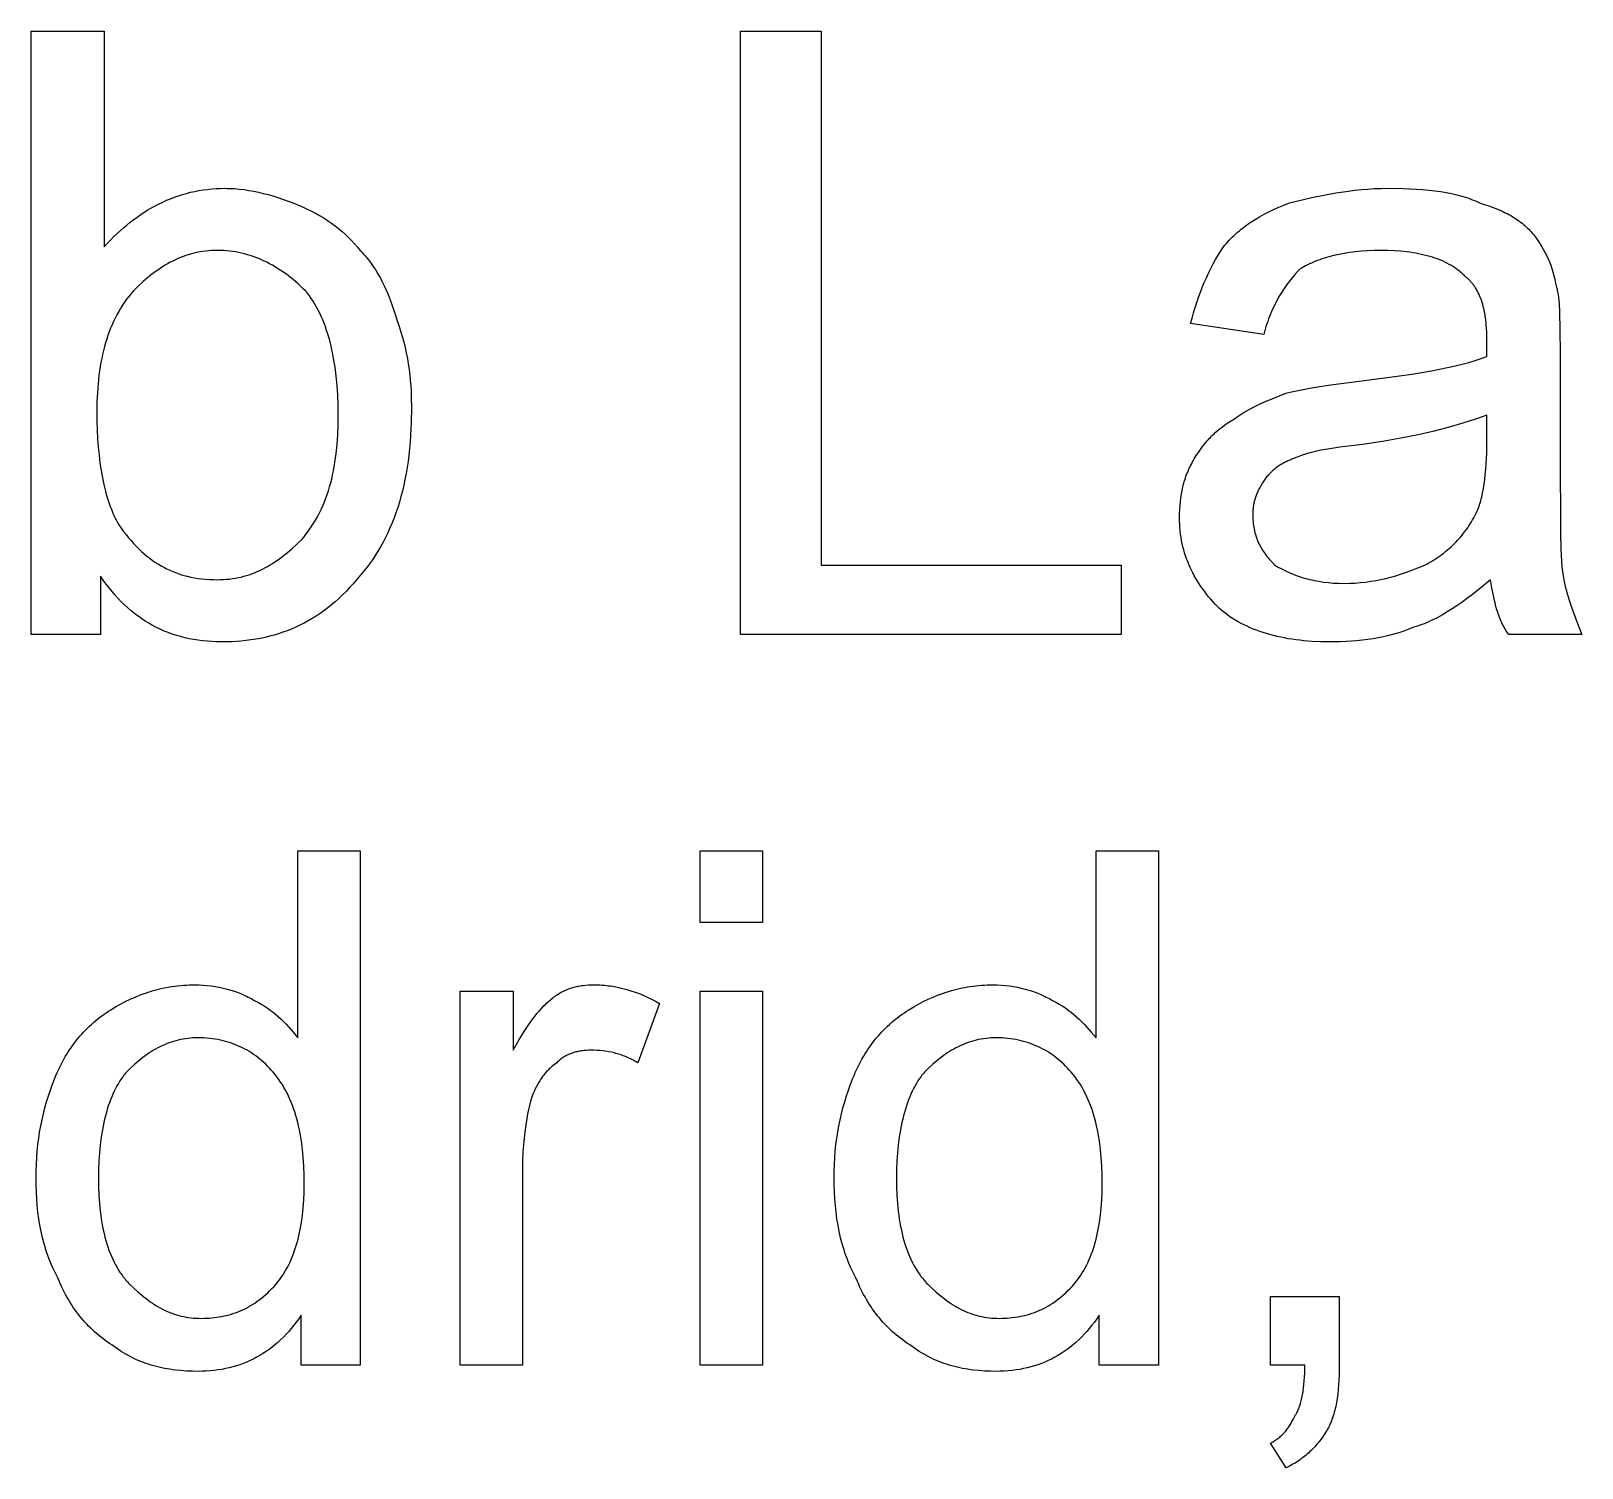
# Model space of a CAD drawing. Header units: millimetres. Extents: x -14161 to 2440, y -3446 to 2468.
# Drawn here: x 114.1 to 165.2, y 1398.5 to 1445.8 of the extents above; entities that cross this region are included whole.
import ezdxf

# ---------------------------------------------------------------- set-up
doc = ezdxf.new("R2010")
doc.units = ezdxf.units.MM
doc.header["$MEASUREMENT"] = 0
doc.layers.add('text', color=1, linetype='Continuous')

msp = doc.modelspace()

# ---------------------------------------------------------------- linework, layer by layer
at = {"layer": 'text'}
for points in [[(116.364, 1425.97), (114.075, 1425.97), (114.075, 1445.85), (116.485, 1445.85), (116.485, 1438.741), (116.587, 1438.853), (116.691, 1438.961), (116.796, 1439.067), (116.903, 1439.17), (117.011, 1439.27), (117.12, 1439.366), (117.231, 1439.46), (117.343, 1439.551), (117.457, 1439.638), (117.572, 1439.722), (117.689, 1439.803), (117.806, 1439.881), (117.926, 1439.955), (118.046, 1440.026), (118.169, 1440.093), (118.292, 1440.157), (118.417, 1440.217), (118.543, 1440.274), (118.671, 1440.327), (118.8, 1440.377), (118.931, 1440.422), (119.063, 1440.464), (119.196, 1440.503), (119.331, 1440.537), (119.468, 1440.568), (119.605, 1440.594), (119.744, 1440.617), (119.885, 1440.635), (120.027, 1440.65), (120.17, 1440.66), (120.315, 1440.667), (120.461, 1440.669), (120.54, 1440.668), (120.619, 1440.666), (120.777, 1440.658), (120.935, 1440.644), (121.093, 1440.626), (121.251, 1440.602), (121.41, 1440.574), (121.568, 1440.541), (121.726, 1440.503), (121.884, 1440.462), (122.042, 1440.416), (122.2, 1440.366), (122.358, 1440.313), (122.516, 1440.256), (122.675, 1440.196), (122.991, 1440.066), (123.146, 1439.997), (123.296, 1439.925), (123.441, 1439.85), (123.58, 1439.773), (123.715, 1439.692), (123.844, 1439.609), (123.97, 1439.523), (124.09, 1439.434), (124.207, 1439.342), (124.319, 1439.248), (124.428, 1439.15), (124.533, 1439.05), (124.634, 1438.947), (124.732, 1438.841), (124.827, 1438.732), (124.919, 1438.621), (124.974, 1438.564), (125.029, 1438.505), (125.082, 1438.445), (125.133, 1438.384), (125.184, 1438.322), (125.233, 1438.258), (125.281, 1438.193), (125.327, 1438.127), (125.372, 1438.061), (125.416, 1437.993), (125.459, 1437.924), (125.501, 1437.854), (125.581, 1437.712), (125.657, 1437.566), (125.728, 1437.418), (125.795, 1437.268), (125.859, 1437.115), (125.918, 1436.96), (125.974, 1436.804), (126.027, 1436.647), (126.077, 1436.49), (126.123, 1436.332), (126.188, 1436.151), (126.248, 1435.97), (126.302, 1435.789), (126.351, 1435.609), (126.395, 1435.428), (126.435, 1435.247), (126.47, 1435.066), (126.5, 1434.886), (126.526, 1434.705), (126.548, 1434.524), (126.566, 1434.344), (126.581, 1434.163), (126.592, 1433.982), (126.599, 1433.801), (126.605, 1433.44), (126.598, 1432.974), (126.577, 1432.525), (126.561, 1432.306), (126.542, 1432.091), (126.519, 1431.881), (126.492, 1431.674), (126.462, 1431.471), (126.429, 1431.272), (126.392, 1431.077), (126.351, 1430.886), (126.307, 1430.698), (126.259, 1430.514), (126.208, 1430.334), (126.154, 1430.157), (126.095, 1429.984), (126.034, 1429.814), (125.968, 1429.647), (125.899, 1429.484), (125.827, 1429.325), (125.751, 1429.168), (125.672, 1429.015), (125.589, 1428.865), (125.502, 1428.719), (125.412, 1428.575), (125.319, 1428.435), (125.222, 1428.297), (125.121, 1428.163), (125.017, 1428.032), (124.909, 1427.903), (124.798, 1427.777), (124.684, 1427.644), (124.569, 1427.516), (124.453, 1427.393), (124.335, 1427.274), (124.215, 1427.16), (124.094, 1427.051), (123.972, 1426.947), (123.847, 1426.847), (123.722, 1426.752), (123.594, 1426.662), (123.465, 1426.576), (123.335, 1426.494), (123.202, 1426.417), (123.068, 1426.344), (122.933, 1426.275), (122.795, 1426.211), (122.656, 1426.151), (122.515, 1426.095), (122.372, 1426.044), (122.227, 1425.996), (122.081, 1425.952), (121.932, 1425.913), (121.782, 1425.877), (121.63, 1425.846), (121.476, 1425.818), (121.32, 1425.794), (121.161, 1425.774), (121.001, 1425.758), (120.839, 1425.745), (120.675, 1425.736), (120.509, 1425.731), (120.34, 1425.729), (120.183, 1425.731), (120.028, 1425.738), (119.875, 1425.748), (119.725, 1425.763), (119.576, 1425.782), (119.43, 1425.805), (119.285, 1425.833), (119.143, 1425.865), (119.003, 1425.901), (118.865, 1425.941), (118.729, 1425.985), (118.595, 1426.034), (118.464, 1426.087), (118.334, 1426.144), (118.207, 1426.206), (118.081, 1426.271), (117.958, 1426.341), (117.837, 1426.415), (117.718, 1426.494), (117.601, 1426.576), (117.486, 1426.663), (117.374, 1426.754), (117.263, 1426.849), (117.155, 1426.949), (117.049, 1427.053), (116.945, 1427.161), (116.843, 1427.273), (116.743, 1427.39), (116.645, 1427.51), (116.549, 1427.635), (116.456, 1427.764), (116.364, 1427.898), (116.364, 1425.97)], [(137.449, 1425.97), (137.449, 1445.85), (140.099, 1445.85), (140.099, 1428.259), (149.979, 1428.259), (149.979, 1425.97), (137.449, 1425.97)], [(162.148, 1427.777), (161.831, 1427.512), (161.515, 1427.261), (161.357, 1427.142), (161.199, 1427.028), (161.041, 1426.918), (160.882, 1426.813), (160.724, 1426.715), (160.566, 1426.622), (160.408, 1426.535), (160.25, 1426.456), (160.171, 1426.419), (160.092, 1426.383), (160.013, 1426.35), (159.934, 1426.318), (159.855, 1426.288), (159.776, 1426.26), (159.696, 1426.235), (159.617, 1426.211), (159.538, 1426.178), (159.458, 1426.146), (159.296, 1426.087), (159.131, 1426.032), (158.964, 1425.983), (158.795, 1425.939), (158.624, 1425.9), (158.451, 1425.865), (158.277, 1425.835), (158.101, 1425.808), (157.924, 1425.786), (157.746, 1425.768), (157.567, 1425.754), (157.388, 1425.743), (157.208, 1425.735), (156.846, 1425.729), (156.557, 1425.733), (156.276, 1425.746), (156.003, 1425.767), (155.87, 1425.781), (155.739, 1425.797), (155.611, 1425.815), (155.484, 1425.835), (155.359, 1425.857), (155.237, 1425.882), (155.116, 1425.908), (154.998, 1425.937), (154.882, 1425.967), (154.768, 1426), (154.656, 1426.035), (154.546, 1426.072), (154.439, 1426.111), (154.333, 1426.153), (154.23, 1426.196), (154.128, 1426.242), (154.029, 1426.289), (153.932, 1426.339), (153.837, 1426.391), (153.744, 1426.445), (153.654, 1426.501), (153.565, 1426.559), (153.479, 1426.62), (153.394, 1426.682), (153.312, 1426.747), (153.232, 1426.813), (153.154, 1426.893), (153.078, 1426.973), (153.004, 1427.054), (152.933, 1427.136), (152.863, 1427.218), (152.796, 1427.301), (152.732, 1427.385), (152.669, 1427.47), (152.609, 1427.556), (152.551, 1427.643), (152.495, 1427.731), (152.442, 1427.819), (152.391, 1427.909), (152.343, 1428), (152.297, 1428.091), (152.253, 1428.184), (152.212, 1428.278), (152.173, 1428.372), (152.137, 1428.468), (152.104, 1428.565), (152.073, 1428.664), (152.044, 1428.763), (152.018, 1428.863), (151.995, 1428.965), (151.974, 1429.068), (151.957, 1429.172), (151.941, 1429.278), (151.929, 1429.385), (151.919, 1429.493), (151.912, 1429.602), (151.908, 1429.713), (151.907, 1429.826), (151.908, 1429.96), (151.912, 1430.091), (151.92, 1430.22), (151.931, 1430.347), (151.946, 1430.472), (151.964, 1430.594), (151.986, 1430.715), (151.998, 1430.775), (152.012, 1430.835), (152.027, 1430.894), (152.042, 1430.952), (152.059, 1431.011), (152.077, 1431.069), (152.096, 1431.127), (152.117, 1431.185), (152.138, 1431.242), (152.161, 1431.3), (152.185, 1431.357), (152.21, 1431.414), (152.236, 1431.47), (152.264, 1431.527), (152.293, 1431.584), (152.324, 1431.64), (152.355, 1431.697), (152.388, 1431.753), (152.456, 1431.863), (152.524, 1431.968), (152.593, 1432.068), (152.663, 1432.164), (152.735, 1432.255), (152.808, 1432.342), (152.845, 1432.384), (152.883, 1432.426), (152.922, 1432.466), (152.961, 1432.506), (153.001, 1432.545), (153.041, 1432.584), (153.083, 1432.622), (153.125, 1432.659), (153.212, 1432.732), (153.303, 1432.804), (153.399, 1432.874), (153.499, 1432.943), (153.604, 1433.011), (153.714, 1433.079), (153.806, 1433.145), (153.9, 1433.209), (153.997, 1433.27), (154.096, 1433.329), (154.197, 1433.386), (154.3, 1433.441), (154.405, 1433.494), (154.512, 1433.545), (154.729, 1433.644), (154.951, 1433.739), (155.401, 1433.922), (155.593, 1433.967), (155.807, 1434.012), (156.304, 1434.103), (156.891, 1434.193), (157.569, 1434.283), (158.994, 1434.466), (159.626, 1434.561), (160.205, 1434.66), (160.733, 1434.765), (160.979, 1434.819), (161.212, 1434.876), (161.433, 1434.935), (161.643, 1434.997), (161.841, 1435.06), (162.027, 1435.127), (162.027, 1435.729), (162.024, 1435.907), (162.016, 1436.079), (162.009, 1436.163), (162.002, 1436.245), (161.992, 1436.326), (161.982, 1436.405), (161.97, 1436.483), (161.956, 1436.558), (161.942, 1436.633), (161.925, 1436.705), (161.908, 1436.776), (161.889, 1436.846), (161.868, 1436.913), (161.846, 1436.979), (161.823, 1437.043), (161.798, 1437.105), (161.772, 1437.166), (161.745, 1437.225), (161.716, 1437.281), (161.685, 1437.336), (161.67, 1437.363), (161.654, 1437.389), (161.637, 1437.415), (161.62, 1437.44), (161.603, 1437.465), (161.586, 1437.489), (161.568, 1437.513), (161.55, 1437.537), (161.531, 1437.56), (161.512, 1437.582), (161.493, 1437.604), (161.474, 1437.625), (161.454, 1437.646), (161.433, 1437.666), (161.413, 1437.686), (161.392, 1437.705), (161.37, 1437.724), (161.349, 1437.742), (161.327, 1437.76), (161.304, 1437.777), (161.276, 1437.805), (161.247, 1437.833), (161.217, 1437.86), (161.187, 1437.886), (161.156, 1437.912), (161.125, 1437.937), (161.094, 1437.962), (161.062, 1437.987), (160.996, 1438.034), (160.928, 1438.079), (160.858, 1438.122), (160.786, 1438.163), (160.713, 1438.203), (160.637, 1438.24), (160.56, 1438.275), (160.48, 1438.309), (160.399, 1438.341), (160.316, 1438.371), (160.231, 1438.399), (160.145, 1438.425), (160.056, 1438.449), (159.966, 1438.472), (159.874, 1438.493), (159.78, 1438.513), (159.685, 1438.53), (159.588, 1438.546), (159.49, 1438.561), (159.39, 1438.574), (159.185, 1438.594), (158.973, 1438.609), (158.756, 1438.618), (158.533, 1438.621), (158.311, 1438.618), (158.098, 1438.61), (157.893, 1438.596), (157.695, 1438.577), (157.506, 1438.554), (157.324, 1438.525), (157.149, 1438.492), (156.982, 1438.455), (156.822, 1438.413), (156.744, 1438.391), (156.668, 1438.368), (156.594, 1438.343), (156.521, 1438.318), (156.451, 1438.292), (156.381, 1438.265), (156.314, 1438.237), (156.248, 1438.208), (156.183, 1438.178), (156.12, 1438.148), (156.058, 1438.117), (155.998, 1438.085), (155.94, 1438.052), (155.882, 1438.018), (155.792, 1437.925), (155.702, 1437.826), (155.613, 1437.722), (155.525, 1437.612), (155.438, 1437.496), (155.353, 1437.374), (155.27, 1437.247), (155.19, 1437.115), (155.112, 1436.976), (155.038, 1436.832), (154.967, 1436.683), (154.933, 1436.606), (154.9, 1436.527), (154.868, 1436.448), (154.837, 1436.366), (154.807, 1436.284), (154.779, 1436.2), (154.752, 1436.114), (154.726, 1436.027), (154.701, 1435.939), (154.678, 1435.85), (152.268, 1436.211), (152.315, 1436.39), (152.364, 1436.567), (152.416, 1436.741), (152.471, 1436.911), (152.529, 1437.079), (152.59, 1437.245), (152.653, 1437.407), (152.72, 1437.566), (152.789, 1437.723), (152.861, 1437.877), (152.936, 1438.028), (153.013, 1438.176), (153.094, 1438.322), (153.177, 1438.464), (153.263, 1438.604), (153.352, 1438.741), (153.398, 1438.797), (153.446, 1438.853), (153.494, 1438.907), (153.544, 1438.961), (153.596, 1439.015), (153.649, 1439.067), (153.703, 1439.119), (153.759, 1439.17), (153.816, 1439.221), (153.875, 1439.271), (153.935, 1439.32), (153.996, 1439.368), (154.059, 1439.416), (154.123, 1439.463), (154.256, 1439.554), (154.394, 1439.643), (154.538, 1439.729), (154.688, 1439.813), (154.843, 1439.893), (155.004, 1439.971), (155.171, 1440.046), (155.343, 1440.118), (155.521, 1440.187), (156.266, 1440.364), (156.656, 1440.445), (157.057, 1440.518), (157.469, 1440.58), (157.68, 1440.606), (157.893, 1440.627), (158.109, 1440.645), (158.328, 1440.658), (158.55, 1440.666), (158.774, 1440.669), (159.254, 1440.663), (159.702, 1440.644), (159.914, 1440.63), (160.119, 1440.612), (160.316, 1440.59), (160.506, 1440.563), (160.689, 1440.533), (160.865, 1440.498), (161.034, 1440.459), (161.116, 1440.437), (161.197, 1440.415), (161.276, 1440.391), (161.353, 1440.366), (161.429, 1440.339), (161.503, 1440.311), (161.576, 1440.282), (161.648, 1440.252), (161.718, 1440.22), (161.786, 1440.187), (161.941, 1440.14), (162.091, 1440.091), (162.235, 1440.039), (162.373, 1439.984), (162.506, 1439.926), (162.57, 1439.896), (162.633, 1439.865), (162.695, 1439.834), (162.755, 1439.802), (162.813, 1439.769), (162.87, 1439.735), (162.926, 1439.701), (162.981, 1439.666), (163.033, 1439.63), (163.085, 1439.594), (163.135, 1439.557), (163.184, 1439.519), (163.231, 1439.481), (163.277, 1439.441), (163.322, 1439.402), (163.365, 1439.361), (163.406, 1439.32), (163.446, 1439.278), (163.485, 1439.235), (163.523, 1439.192), (163.559, 1439.147), (163.593, 1439.103), (163.66, 1439.012), (163.723, 1438.921), (163.784, 1438.83), (163.842, 1438.737), (163.897, 1438.643), (163.949, 1438.548), (163.999, 1438.45), (164.045, 1438.35), (164.089, 1438.246), (164.13, 1438.14), (164.168, 1438.03), (164.203, 1437.917), (164.236, 1437.799), (164.265, 1437.676), (164.292, 1437.549), (164.316, 1437.416), (164.322, 1437.399), (164.327, 1437.381), (164.337, 1437.344), (164.347, 1437.305), (164.356, 1437.263), (164.364, 1437.22), (164.372, 1437.174), (164.386, 1437.077), (164.398, 1436.971), (164.407, 1436.857), (164.422, 1436.603), (164.435, 1435.993), (164.437, 1435.247), (164.437, 1431.994), (164.452, 1429.298), (164.466, 1428.804), (164.488, 1428.385), (164.501, 1428.204), (164.517, 1428.043), (164.526, 1427.969), (164.536, 1427.9), (164.546, 1427.836), (164.557, 1427.777), (164.581, 1427.664), (164.608, 1427.551), (164.637, 1427.438), (164.668, 1427.326), (164.737, 1427.1), (164.813, 1426.874), (164.981, 1426.422), (165.16, 1425.97), (162.75, 1425.97), (162.717, 1426.016), (162.685, 1426.062), (162.654, 1426.109), (162.625, 1426.156), (162.597, 1426.205), (162.57, 1426.254), (162.545, 1426.304), (162.52, 1426.354), (162.497, 1426.405), (162.474, 1426.457), (162.453, 1426.51), (162.432, 1426.563), (162.413, 1426.617), (162.394, 1426.672), (162.358, 1426.783), (162.326, 1426.898), (162.296, 1427.015), (162.268, 1427.135), (162.242, 1427.258), (162.193, 1427.512), (162.148, 1427.777)], [(116.244, 1433.319), (116.247, 1433.009), (116.255, 1432.709), (116.269, 1432.421), (116.289, 1432.143), (116.315, 1431.876), (116.346, 1431.619), (116.382, 1431.372), (116.425, 1431.136), (116.473, 1430.909), (116.526, 1430.692), (116.555, 1430.587), (116.586, 1430.485), (116.617, 1430.385), (116.651, 1430.287), (116.685, 1430.191), (116.721, 1430.098), (116.759, 1430.007), (116.797, 1429.918), (116.838, 1429.831), (116.879, 1429.747), (116.922, 1429.665), (116.967, 1429.585), (117.046, 1429.473), (117.126, 1429.366), (117.207, 1429.262), (117.289, 1429.161), (117.372, 1429.064), (117.456, 1428.97), (117.541, 1428.88), (117.628, 1428.794), (117.715, 1428.711), (117.804, 1428.632), (117.894, 1428.556), (117.985, 1428.483), (118.079, 1428.414), (118.173, 1428.349), (118.269, 1428.287), (118.367, 1428.229), (118.467, 1428.174), (118.518, 1428.148), (118.569, 1428.123), (118.62, 1428.099), (118.672, 1428.076), (118.725, 1428.053), (118.778, 1428.031), (118.831, 1428.011), (118.885, 1427.991), (118.995, 1427.954), (119.106, 1427.92), (119.22, 1427.89), (119.336, 1427.864), (119.455, 1427.841), (119.576, 1427.821), (119.7, 1427.806), (119.826, 1427.793), (119.954, 1427.784), (120.086, 1427.779), (120.22, 1427.777), (120.321, 1427.779), (120.42, 1427.783), (120.519, 1427.79), (120.616, 1427.8), (120.711, 1427.812), (120.806, 1427.827), (120.899, 1427.845), (120.992, 1427.866), (121.083, 1427.889), (121.173, 1427.915), (121.262, 1427.943), (121.351, 1427.974), (121.438, 1428.008), (121.525, 1428.044), (121.611, 1428.083), (121.696, 1428.124), (121.78, 1428.167), (121.864, 1428.213), (121.947, 1428.262), (122.029, 1428.313), (122.111, 1428.366), (122.193, 1428.422), (122.274, 1428.479), (122.355, 1428.54), (122.435, 1428.602), (122.515, 1428.667), (122.595, 1428.734), (122.674, 1428.804), (122.833, 1428.949), (122.991, 1429.103), (123.069, 1429.194), (123.143, 1429.288), (123.215, 1429.383), (123.285, 1429.481), (123.351, 1429.581), (123.415, 1429.684), (123.476, 1429.788), (123.535, 1429.895), (123.591, 1430.004), (123.644, 1430.116), (123.695, 1430.23), (123.743, 1430.346), (123.788, 1430.464), (123.831, 1430.585), (123.872, 1430.709), (123.91, 1430.835), (123.945, 1430.963), (123.978, 1431.094), (124.009, 1431.227), (124.037, 1431.363), (124.063, 1431.501), (124.086, 1431.642), (124.107, 1431.786), (124.126, 1431.932), (124.157, 1432.232), (124.179, 1432.544), (124.191, 1432.866), (124.196, 1433.199), (124.191, 1433.534), (124.179, 1433.859), (124.158, 1434.176), (124.128, 1434.483), (124.09, 1434.78), (124.043, 1435.067), (124.017, 1435.206), (123.988, 1435.343), (123.957, 1435.477), (123.925, 1435.609), (123.89, 1435.737), (123.853, 1435.863), (123.813, 1435.985), (123.772, 1436.105), (123.729, 1436.222), (123.683, 1436.336), (123.636, 1436.446), (123.586, 1436.554), (123.534, 1436.658), (123.48, 1436.759), (123.424, 1436.857), (123.366, 1436.951), (123.305, 1437.042), (123.243, 1437.13), (123.211, 1437.173), (123.178, 1437.215), (123.145, 1437.255), (123.111, 1437.295), (123.032, 1437.373), (122.952, 1437.449), (122.871, 1437.523), (122.789, 1437.594), (122.707, 1437.664), (122.624, 1437.731), (122.541, 1437.796), (122.456, 1437.858), (122.371, 1437.919), (122.285, 1437.976), (122.199, 1438.032), (122.112, 1438.085), (122.024, 1438.136), (121.935, 1438.185), (121.846, 1438.231), (121.756, 1438.274), (121.665, 1438.315), (121.574, 1438.354), (121.482, 1438.39), (121.389, 1438.424), (121.295, 1438.455), (121.201, 1438.483), (121.106, 1438.509), (121.01, 1438.532), (120.914, 1438.553), (120.817, 1438.571), (120.719, 1438.586), (120.621, 1438.598), (120.522, 1438.608), (120.422, 1438.615), (120.321, 1438.619), (120.22, 1438.621), (120.119, 1438.619), (120.019, 1438.615), (119.921, 1438.608), (119.824, 1438.598), (119.728, 1438.586), (119.634, 1438.571), (119.54, 1438.553), (119.448, 1438.532), (119.357, 1438.509), (119.266, 1438.483), (119.177, 1438.455), (119.089, 1438.424), (119.001, 1438.39), (118.915, 1438.354), (118.829, 1438.315), (118.744, 1438.274), (118.66, 1438.231), (118.576, 1438.185), (118.493, 1438.136), (118.41, 1438.085), (118.328, 1438.032), (118.247, 1437.976), (118.166, 1437.919), (118.085, 1437.858), (118.005, 1437.796), (117.925, 1437.731), (117.845, 1437.664), (117.765, 1437.594), (117.607, 1437.449), (117.449, 1437.295), (117.371, 1437.204), (117.296, 1437.11), (117.224, 1437.015), (117.155, 1436.917), (117.088, 1436.817), (117.024, 1436.715), (116.963, 1436.611), (116.905, 1436.505), (116.849, 1436.396), (116.796, 1436.286), (116.745, 1436.173), (116.697, 1436.059), (116.651, 1435.942), (116.608, 1435.823), (116.568, 1435.702), (116.53, 1435.579), (116.495, 1435.453), (116.462, 1435.326), (116.431, 1435.196), (116.403, 1435.065), (116.377, 1434.931), (116.353, 1434.795), (116.332, 1434.657), (116.314, 1434.517), (116.283, 1434.23), (116.261, 1433.935), (116.248, 1433.632), (116.244, 1433.319)], [(162.027, 1433.199), (161.648, 1433.064), (161.234, 1432.93), (160.784, 1432.799), (160.295, 1432.672), (159.767, 1432.551), (159.198, 1432.437), (158.586, 1432.331), (157.931, 1432.235), (157.183, 1432.143), (156.857, 1432.093), (156.56, 1432.039), (156.422, 1432.01), (156.292, 1431.98), (156.168, 1431.947), (156.05, 1431.913), (155.939, 1431.877), (155.886, 1431.858), (155.834, 1431.838), (155.783, 1431.818), (155.735, 1431.797), (155.687, 1431.775), (155.641, 1431.753), (155.608, 1431.742), (155.574, 1431.729), (155.54, 1431.716), (155.506, 1431.702), (155.473, 1431.688), (155.439, 1431.673), (155.406, 1431.657), (155.372, 1431.64), (155.339, 1431.623), (155.306, 1431.605), (155.274, 1431.586), (155.241, 1431.567), (155.209, 1431.547), (155.177, 1431.526), (155.146, 1431.504), (155.114, 1431.482), (155.084, 1431.459), (155.053, 1431.436), (155.023, 1431.411), (154.993, 1431.386), (154.964, 1431.36), (154.935, 1431.334), (154.907, 1431.307), (154.879, 1431.279), (154.852, 1431.25), (154.825, 1431.221), (154.799, 1431.191), (154.773, 1431.16), (154.748, 1431.129), (154.724, 1431.097), (154.701, 1431.064), (154.678, 1431.03), (154.634, 1430.963), (154.593, 1430.895), (154.555, 1430.827), (154.52, 1430.759), (154.487, 1430.691), (154.472, 1430.658), (154.457, 1430.624), (154.444, 1430.59), (154.431, 1430.556), (154.418, 1430.522), (154.407, 1430.488), (154.396, 1430.454), (154.385, 1430.42), (154.376, 1430.386), (154.367, 1430.353), (154.359, 1430.319), (154.351, 1430.285), (154.345, 1430.251), (154.339, 1430.217), (154.333, 1430.183), (154.329, 1430.149), (154.325, 1430.115), (154.322, 1430.082), (154.319, 1430.048), (154.318, 1430.014), (154.317, 1429.98), (154.316, 1429.946), (154.317, 1429.879), (154.319, 1429.813), (154.323, 1429.749), (154.327, 1429.686), (154.334, 1429.624), (154.342, 1429.563), (154.351, 1429.504), (154.361, 1429.445), (154.373, 1429.388), (154.387, 1429.332), (154.402, 1429.276), (154.418, 1429.222), (154.436, 1429.168), (154.455, 1429.115), (154.475, 1429.063), (154.497, 1429.012), (154.52, 1428.962), (154.545, 1428.912), (154.571, 1428.863), (154.599, 1428.814), (154.628, 1428.766), (154.658, 1428.718), (154.69, 1428.671), (154.723, 1428.624), (154.757, 1428.578), (154.793, 1428.532), (154.831, 1428.486), (154.87, 1428.44), (154.91, 1428.395), (154.952, 1428.35), (155.039, 1428.259), (155.153, 1428.193), (155.271, 1428.13), (155.391, 1428.069), (155.515, 1428.013), (155.643, 1427.959), (155.774, 1427.91), (155.841, 1427.886), (155.909, 1427.864), (155.978, 1427.843), (156.048, 1427.822), (156.119, 1427.803), (156.191, 1427.785), (156.265, 1427.768), (156.339, 1427.752), (156.415, 1427.737), (156.492, 1427.724), (156.649, 1427.7), (156.811, 1427.681), (156.978, 1427.668), (157.15, 1427.66), (157.328, 1427.657), (157.508, 1427.66), (157.684, 1427.668), (157.858, 1427.681), (158.03, 1427.7), (158.2, 1427.724), (158.368, 1427.752), (158.534, 1427.785), (158.699, 1427.822), (158.862, 1427.864), (159.024, 1427.91), (159.185, 1427.959), (159.344, 1428.013), (159.504, 1428.069), (159.662, 1428.13), (159.979, 1428.259), (160.046, 1428.294), (160.113, 1428.33), (160.179, 1428.367), (160.244, 1428.406), (160.308, 1428.446), (160.372, 1428.487), (160.435, 1428.53), (160.497, 1428.574), (160.558, 1428.619), (160.618, 1428.665), (160.677, 1428.713), (160.735, 1428.761), (160.792, 1428.811), (160.848, 1428.862), (160.904, 1428.914), (160.958, 1428.967), (161.011, 1429.021), (161.063, 1429.076), (161.114, 1429.133), (161.164, 1429.19), (161.212, 1429.248), (161.26, 1429.307), (161.306, 1429.367), (161.351, 1429.428), (161.395, 1429.49), (161.438, 1429.553), (161.479, 1429.616), (161.519, 1429.681), (161.558, 1429.746), (161.595, 1429.812), (161.631, 1429.879), (161.666, 1429.946), (161.688, 1429.992), (161.709, 1430.041), (161.73, 1430.091), (161.75, 1430.143), (161.77, 1430.198), (161.788, 1430.254), (161.806, 1430.313), (161.824, 1430.373), (161.84, 1430.436), (161.856, 1430.5), (161.886, 1430.634), (161.913, 1430.776), (161.937, 1430.925), (161.958, 1431.081), (161.976, 1431.244), (161.992, 1431.413), (162.004, 1431.589), (162.021, 1431.961), (162.027, 1432.356), (162.027, 1433.199)], [(122.97, 1401.908), (122.97, 1403.551), (122.892, 1403.437), (122.812, 1403.327), (122.731, 1403.22), (122.647, 1403.117), (122.562, 1403.018), (122.475, 1402.922), (122.386, 1402.83), (122.296, 1402.742), (122.203, 1402.657), (122.109, 1402.576), (122.013, 1402.498), (121.916, 1402.424), (121.816, 1402.354), (121.715, 1402.287), (121.611, 1402.224), (121.506, 1402.164), (121.4, 1402.108), (121.291, 1402.056), (121.181, 1402.007), (121.068, 1401.962), (120.954, 1401.921), (120.839, 1401.883), (120.721, 1401.849), (120.602, 1401.818), (120.48, 1401.791), (120.357, 1401.767), (120.233, 1401.747), (120.106, 1401.731), (119.977, 1401.719), (119.847, 1401.71), (119.715, 1401.704), (119.581, 1401.702), (119.39, 1401.705), (119.201, 1401.712), (119.014, 1401.725), (118.83, 1401.744), (118.739, 1401.756), (118.649, 1401.769), (118.559, 1401.783), (118.469, 1401.8), (118.381, 1401.818), (118.293, 1401.837), (118.205, 1401.859), (118.118, 1401.882), (118.032, 1401.907), (117.946, 1401.934), (117.861, 1401.963), (117.776, 1401.993), (117.692, 1402.026), (117.609, 1402.06), (117.526, 1402.097), (117.444, 1402.136), (117.363, 1402.176), (117.282, 1402.219), (117.201, 1402.264), (117.122, 1402.312), (117.043, 1402.361), (116.964, 1402.413), (116.886, 1402.467), (116.809, 1402.524), (116.732, 1402.573), (116.657, 1402.622), (116.583, 1402.674), (116.51, 1402.726), (116.439, 1402.78), (116.368, 1402.835), (116.299, 1402.891), (116.231, 1402.949), (116.164, 1403.008), (116.099, 1403.068), (116.035, 1403.13), (115.971, 1403.193), (115.909, 1403.258), (115.849, 1403.324), (115.789, 1403.392), (115.731, 1403.461), (115.674, 1403.531), (115.618, 1403.603), (115.563, 1403.677), (115.509, 1403.752), (115.457, 1403.829), (115.406, 1403.907), (115.356, 1403.987), (115.307, 1404.069), (115.26, 1404.152), (115.213, 1404.237), (115.168, 1404.324), (115.124, 1404.412), (115.082, 1404.502), (115.04, 1404.594), (115, 1404.687), (114.961, 1404.783), (114.913, 1404.87), (114.868, 1404.958), (114.824, 1405.048), (114.782, 1405.139), (114.742, 1405.231), (114.704, 1405.324), (114.667, 1405.418), (114.632, 1405.513), (114.598, 1405.609), (114.566, 1405.706), (114.536, 1405.804), (114.508, 1405.904), (114.455, 1406.105), (114.409, 1406.31), (114.368, 1406.519), (114.334, 1406.731), (114.305, 1406.947), (114.282, 1407.165), (114.264, 1407.387), (114.252, 1407.611), (114.244, 1407.839), (114.242, 1408.069), (114.244, 1408.297), (114.251, 1408.521), (114.263, 1408.741), (114.28, 1408.957), (114.302, 1409.17), (114.328, 1409.379), (114.36, 1409.585), (114.396, 1409.788), (114.437, 1409.989), (114.482, 1410.188), (114.533, 1410.385), (114.588, 1410.581), (114.649, 1410.775), (114.714, 1410.969), (114.783, 1411.162), (114.858, 1411.354), (114.897, 1411.45), (114.937, 1411.543), (114.979, 1411.635), (115.022, 1411.725), (115.065, 1411.813), (115.111, 1411.9), (115.157, 1411.985), (115.204, 1412.068), (115.253, 1412.15), (115.303, 1412.23), (115.354, 1412.308), (115.407, 1412.385), (115.46, 1412.46), (115.515, 1412.534), (115.571, 1412.606), (115.628, 1412.676), (115.686, 1412.745), (115.746, 1412.813), (115.807, 1412.879), (115.869, 1412.944), (115.932, 1413.007), (115.996, 1413.069), (116.062, 1413.129), (116.129, 1413.188), (116.197, 1413.246), (116.266, 1413.302), (116.336, 1413.357), (116.408, 1413.411), (116.481, 1413.463), (116.555, 1413.515), (116.63, 1413.565), (116.706, 1413.613), (116.861, 1413.707), (117.019, 1413.796), (117.179, 1413.88), (117.342, 1413.958), (117.506, 1414.031), (117.674, 1414.099), (117.843, 1414.161), (117.929, 1414.189), (118.015, 1414.217), (118.102, 1414.242), (118.19, 1414.266), (118.278, 1414.289), (118.367, 1414.31), (118.456, 1414.33), (118.546, 1414.348), (118.637, 1414.364), (118.728, 1414.379), (118.819, 1414.392), (118.912, 1414.403), (119.005, 1414.413), (119.098, 1414.421), (119.192, 1414.427), (119.287, 1414.431), (119.383, 1414.434), (119.479, 1414.435), (119.546, 1414.434), (119.613, 1414.432), (119.748, 1414.425), (119.882, 1414.414), (120.014, 1414.398), (120.146, 1414.378), (120.276, 1414.354), (120.405, 1414.325), (120.531, 1414.294), (120.655, 1414.258), (120.776, 1414.219), (120.894, 1414.177), (121.009, 1414.132), (121.12, 1414.083), (121.175, 1414.058), (121.228, 1414.032), (121.28, 1414.005), (121.331, 1413.978), (121.381, 1413.95), (121.429, 1413.921), (121.543, 1413.862), (121.651, 1413.801), (121.756, 1413.737), (121.856, 1413.671), (121.953, 1413.602), (122.047, 1413.531), (122.137, 1413.458), (122.225, 1413.382), (122.311, 1413.304), (122.394, 1413.223), (122.476, 1413.14), (122.556, 1413.055), (122.635, 1412.967), (122.713, 1412.877), (122.867, 1412.689), (122.867, 1418.85), (124.921, 1418.85), (124.921, 1401.908), (122.97, 1401.908)], [(136.113, 1416.488), (136.113, 1418.85), (138.166, 1418.85), (138.166, 1416.488), (136.113, 1416.488)], [(149.256, 1401.908), (149.256, 1403.551), (149.178, 1403.437), (149.098, 1403.327), (149.017, 1403.22), (148.933, 1403.117), (148.848, 1403.018), (148.761, 1402.922), (148.673, 1402.83), (148.582, 1402.742), (148.49, 1402.657), (148.396, 1402.576), (148.3, 1402.498), (148.202, 1402.424), (148.102, 1402.354), (148.001, 1402.287), (147.898, 1402.224), (147.793, 1402.164), (147.686, 1402.108), (147.577, 1402.056), (147.467, 1402.007), (147.355, 1401.962), (147.241, 1401.921), (147.125, 1401.883), (147.007, 1401.849), (146.888, 1401.818), (146.767, 1401.791), (146.644, 1401.767), (146.519, 1401.747), (146.392, 1401.731), (146.264, 1401.719), (146.133, 1401.71), (146.001, 1401.704), (145.867, 1401.702), (145.676, 1401.705), (145.487, 1401.712), (145.301, 1401.725), (145.117, 1401.744), (145.025, 1401.756), (144.935, 1401.769), (144.845, 1401.783), (144.756, 1401.8), (144.667, 1401.818), (144.579, 1401.837), (144.491, 1401.859), (144.404, 1401.882), (144.318, 1401.907), (144.232, 1401.934), (144.147, 1401.963), (144.063, 1401.993), (143.979, 1402.026), (143.895, 1402.06), (143.813, 1402.097), (143.73, 1402.136), (143.649, 1402.176), (143.568, 1402.219), (143.488, 1402.264), (143.408, 1402.312), (143.329, 1402.361), (143.25, 1402.413), (143.172, 1402.467), (143.095, 1402.524), (143.019, 1402.573), (142.944, 1402.622), (142.869, 1402.674), (142.797, 1402.726), (142.725, 1402.78), (142.655, 1402.835), (142.586, 1402.891), (142.518, 1402.949), (142.451, 1403.008), (142.385, 1403.068), (142.321, 1403.13), (142.258, 1403.193), (142.196, 1403.258), (142.135, 1403.324), (142.075, 1403.392), (142.017, 1403.461), (141.96, 1403.531), (141.904, 1403.603), (141.849, 1403.677), (141.796, 1403.752), (141.743, 1403.829), (141.692, 1403.907), (141.642, 1403.987), (141.593, 1404.069), (141.546, 1404.152), (141.5, 1404.237), (141.454, 1404.324), (141.411, 1404.412), (141.368, 1404.502), (141.326, 1404.594), (141.286, 1404.687), (141.247, 1404.783), (141.2, 1404.87), (141.154, 1404.958), (141.111, 1405.048), (141.069, 1405.139), (141.028, 1405.231), (140.99, 1405.324), (140.953, 1405.418), (140.918, 1405.513), (140.884, 1405.609), (140.853, 1405.706), (140.822, 1405.804), (140.794, 1405.904), (140.741, 1406.105), (140.695, 1406.31), (140.655, 1406.519), (140.62, 1406.731), (140.591, 1406.947), (140.568, 1407.165), (140.55, 1407.387), (140.538, 1407.611), (140.531, 1407.839), (140.528, 1408.069), (140.531, 1408.297), (140.538, 1408.521), (140.55, 1408.741), (140.567, 1408.957), (140.588, 1409.17), (140.615, 1409.379), (140.646, 1409.585), (140.682, 1409.788), (140.723, 1409.989), (140.769, 1410.188), (140.819, 1410.385), (140.875, 1410.581), (140.935, 1410.775), (141, 1410.969), (141.07, 1411.162), (141.144, 1411.354), (141.183, 1411.45), (141.224, 1411.543), (141.265, 1411.635), (141.308, 1411.725), (141.352, 1411.813), (141.397, 1411.9), (141.443, 1411.985), (141.491, 1412.068), (141.539, 1412.15), (141.589, 1412.23), (141.641, 1412.308), (141.693, 1412.385), (141.746, 1412.46), (141.801, 1412.534), (141.857, 1412.606), (141.914, 1412.676), (141.973, 1412.745), (142.032, 1412.813), (142.093, 1412.879), (142.155, 1412.944), (142.218, 1413.007), (142.282, 1413.069), (142.348, 1413.129), (142.415, 1413.188), (142.483, 1413.246), (142.552, 1413.302), (142.622, 1413.357), (142.694, 1413.411), (142.767, 1413.463), (142.841, 1413.515), (142.916, 1413.565), (142.992, 1413.613), (143.148, 1413.707), (143.305, 1413.796), (143.465, 1413.88), (143.628, 1413.958), (143.793, 1414.031), (143.96, 1414.099), (144.13, 1414.161), (144.215, 1414.189), (144.302, 1414.217), (144.389, 1414.242), (144.476, 1414.266), (144.564, 1414.289), (144.653, 1414.31), (144.742, 1414.33), (144.832, 1414.348), (144.923, 1414.364), (145.014, 1414.379), (145.106, 1414.392), (145.198, 1414.403), (145.291, 1414.413), (145.385, 1414.421), (145.479, 1414.427), (145.573, 1414.431), (145.669, 1414.434), (145.765, 1414.435), (145.832, 1414.434), (145.9, 1414.432), (146.034, 1414.425), (146.168, 1414.414), (146.301, 1414.398), (146.432, 1414.378), (146.563, 1414.354), (146.691, 1414.325), (146.817, 1414.294), (146.941, 1414.258), (147.062, 1414.219), (147.181, 1414.177), (147.295, 1414.132), (147.407, 1414.083), (147.461, 1414.058), (147.514, 1414.032), (147.566, 1414.005), (147.617, 1413.978), (147.667, 1413.95), (147.716, 1413.921), (147.829, 1413.862), (147.938, 1413.801), (148.042, 1413.737), (148.143, 1413.671), (148.239, 1413.602), (148.333, 1413.531), (148.424, 1413.458), (148.512, 1413.382), (148.597, 1413.304), (148.68, 1413.223), (148.762, 1413.14), (148.842, 1413.055), (148.921, 1412.967), (148.999, 1412.877), (149.153, 1412.689), (149.153, 1418.85), (151.207, 1418.85), (151.207, 1401.908), (149.256, 1401.908)], [(128.206, 1401.908), (128.206, 1414.229), (129.952, 1414.229), (129.952, 1412.278), (130.14, 1412.606), (130.319, 1412.898), (130.406, 1413.031), (130.492, 1413.156), (130.575, 1413.273), (130.658, 1413.382), (130.739, 1413.485), (130.819, 1413.58), (130.899, 1413.669), (130.977, 1413.751), (131.016, 1413.79), (131.055, 1413.828), (131.094, 1413.864), (131.133, 1413.898), (131.171, 1413.932), (131.21, 1413.964), (131.248, 1413.995), (131.287, 1414.024), (131.325, 1414.052), (131.364, 1414.079), (131.402, 1414.105), (131.441, 1414.13), (131.48, 1414.154), (131.519, 1414.176), (131.557, 1414.198), (131.596, 1414.218), (131.636, 1414.237), (131.675, 1414.256), (131.715, 1414.273), (131.754, 1414.289), (131.794, 1414.305), (131.835, 1414.319), (131.875, 1414.332), (131.916, 1414.345), (131.957, 1414.356), (131.998, 1414.367), (132.04, 1414.377), (132.082, 1414.386), (132.124, 1414.394), (132.167, 1414.402), (132.211, 1414.408), (132.254, 1414.414), (132.343, 1414.423), (132.434, 1414.43), (132.527, 1414.434), (132.622, 1414.435), (132.689, 1414.434), (132.756, 1414.432), (132.824, 1414.429), (132.891, 1414.425), (132.959, 1414.42), (133.026, 1414.413), (133.093, 1414.405), (133.161, 1414.396), (133.296, 1414.375), (133.43, 1414.348), (133.565, 1414.317), (133.7, 1414.281), (133.835, 1414.24), (133.969, 1414.194), (134.104, 1414.144), (134.239, 1414.088), (134.374, 1414.028), (134.508, 1413.963), (134.643, 1413.893), (134.778, 1413.819), (134.059, 1411.868), (134.011, 1411.896), (133.963, 1411.923), (133.915, 1411.949), (133.867, 1411.974), (133.819, 1411.997), (133.77, 1412.02), (133.722, 1412.041), (133.674, 1412.062), (133.626, 1412.081), (133.578, 1412.099), (133.53, 1412.117), (133.482, 1412.133), (133.434, 1412.148), (133.385, 1412.163), (133.337, 1412.176), (133.289, 1412.189), (133.193, 1412.211), (133.097, 1412.23), (133, 1412.245), (132.904, 1412.258), (132.808, 1412.267), (132.712, 1412.273), (132.615, 1412.277), (132.519, 1412.278), (132.442, 1412.277), (132.365, 1412.273), (132.327, 1412.271), (132.289, 1412.267), (132.251, 1412.263), (132.213, 1412.258), (132.175, 1412.252), (132.137, 1412.245), (132.1, 1412.238), (132.062, 1412.23), (132.025, 1412.221), (131.989, 1412.211), (131.952, 1412.2), (131.916, 1412.189), (131.88, 1412.176), (131.844, 1412.163), (131.809, 1412.148), (131.774, 1412.133), (131.739, 1412.117), (131.705, 1412.099), (131.672, 1412.081), (131.638, 1412.062), (131.605, 1412.041), (131.573, 1412.02), (131.541, 1411.997), (131.51, 1411.974), (131.479, 1411.949), (131.448, 1411.923), (131.419, 1411.896), (131.39, 1411.868), (131.315, 1411.81), (131.245, 1411.752), (131.211, 1411.723), (131.179, 1411.693), (131.147, 1411.663), (131.117, 1411.633), (131.087, 1411.603), (131.058, 1411.573), (131.03, 1411.542), (131.003, 1411.51), (130.977, 1411.479), (130.951, 1411.446), (130.926, 1411.413), (130.902, 1411.38), (130.878, 1411.346), (130.855, 1411.311), (130.832, 1411.276), (130.81, 1411.24), (130.788, 1411.203), (130.767, 1411.166), (130.725, 1411.088), (130.685, 1411.007), (130.645, 1410.922), (130.607, 1410.832), (130.568, 1410.738), (130.531, 1410.602), (130.496, 1410.464), (130.463, 1410.323), (130.433, 1410.18), (130.406, 1410.034), (130.38, 1409.886), (130.357, 1409.736), (130.337, 1409.583), (130.303, 1409.27), (130.279, 1408.948), (130.265, 1408.616), (130.26, 1408.274), (130.26, 1401.908), (128.206, 1401.908)], [(136.113, 1401.908), (136.113, 1414.229), (138.166, 1414.229), (138.166, 1401.908), (136.113, 1401.908)], [(116.295, 1408.069), (116.299, 1407.783), (116.31, 1407.506), (116.329, 1407.236), (116.355, 1406.974), (116.371, 1406.847), (116.389, 1406.721), (116.409, 1406.598), (116.431, 1406.477), (116.455, 1406.358), (116.481, 1406.241), (116.509, 1406.127), (116.539, 1406.015), (116.572, 1405.905), (116.606, 1405.798), (116.643, 1405.694), (116.682, 1405.592), (116.722, 1405.492), (116.766, 1405.395), (116.811, 1405.301), (116.859, 1405.21), (116.908, 1405.121), (116.961, 1405.035), (117.015, 1404.951), (117.043, 1404.911), (117.072, 1404.871), (117.101, 1404.831), (117.131, 1404.793), (117.161, 1404.755), (117.192, 1404.718), (117.224, 1404.682), (117.256, 1404.646), (117.289, 1404.611), (117.322, 1404.577), (117.457, 1404.446), (117.592, 1404.323), (117.66, 1404.263), (117.728, 1404.206), (117.796, 1404.151), (117.865, 1404.098), (117.933, 1404.046), (118.002, 1403.997), (118.072, 1403.95), (118.142, 1403.904), (118.212, 1403.861), (118.283, 1403.82), (118.354, 1403.78), (118.426, 1403.743), (118.499, 1403.708), (118.572, 1403.675), (118.646, 1403.644), (118.72, 1403.616), (118.795, 1403.589), (118.871, 1403.565), (118.948, 1403.543), (119.026, 1403.523), (119.105, 1403.506), (119.184, 1403.491), (119.265, 1403.478), (119.347, 1403.467), (119.429, 1403.459), (119.513, 1403.453), (119.598, 1403.449), (119.684, 1403.448), (119.77, 1403.449), (119.856, 1403.452), (119.941, 1403.456), (120.026, 1403.463), (120.11, 1403.471), (120.193, 1403.482), (120.276, 1403.494), (120.358, 1403.509), (120.439, 1403.526), (120.52, 1403.544), (120.601, 1403.565), (120.68, 1403.589), (120.759, 1403.614), (120.838, 1403.642), (120.916, 1403.672), (120.993, 1403.705), (121.07, 1403.74), (121.146, 1403.777), (121.221, 1403.817), (121.296, 1403.859), (121.371, 1403.904), (121.444, 1403.951), (121.517, 1404.002), (121.59, 1404.054), (121.662, 1404.11), (121.733, 1404.168), (121.804, 1404.229), (121.874, 1404.293), (121.943, 1404.36), (122.012, 1404.429), (122.081, 1404.502), (122.148, 1404.577), (122.205, 1404.646), (122.26, 1404.717), (122.313, 1404.79), (122.365, 1404.866), (122.414, 1404.944), (122.462, 1405.024), (122.508, 1405.107), (122.553, 1405.192), (122.595, 1405.279), (122.636, 1405.368), (122.674, 1405.46), (122.711, 1405.554), (122.747, 1405.65), (122.78, 1405.748), (122.812, 1405.848), (122.841, 1405.951), (122.869, 1406.055), (122.895, 1406.162), (122.92, 1406.271), (122.942, 1406.381), (122.963, 1406.494), (122.982, 1406.609), (123.015, 1406.844), (123.04, 1407.088), (123.058, 1407.339), (123.069, 1407.597), (123.072, 1407.863), (123.069, 1408.166), (123.058, 1408.46), (123.039, 1408.744), (123.013, 1409.018), (122.979, 1409.283), (122.959, 1409.412), (122.937, 1409.538), (122.913, 1409.662), (122.887, 1409.784), (122.859, 1409.903), (122.829, 1410.019), (122.796, 1410.134), (122.762, 1410.246), (122.725, 1410.355), (122.686, 1410.462), (122.645, 1410.567), (122.602, 1410.669), (122.557, 1410.769), (122.509, 1410.867), (122.459, 1410.962), (122.407, 1411.054), (122.353, 1411.145), (122.296, 1411.232), (122.237, 1411.318), (122.176, 1411.401), (122.112, 1411.481), (122.046, 1411.56), (121.987, 1411.626), (121.928, 1411.691), (121.867, 1411.754), (121.805, 1411.815), (121.742, 1411.874), (121.677, 1411.931), (121.612, 1411.986), (121.545, 1412.039), (121.477, 1412.091), (121.408, 1412.14), (121.337, 1412.188), (121.266, 1412.233), (121.193, 1412.276), (121.119, 1412.318), (121.044, 1412.357), (120.967, 1412.394), (120.89, 1412.429), (120.811, 1412.462), (120.731, 1412.493), (120.65, 1412.521), (120.567, 1412.548), (120.484, 1412.572), (120.399, 1412.594), (120.313, 1412.614), (120.226, 1412.631), (120.137, 1412.647), (120.048, 1412.659), (119.957, 1412.67), (119.865, 1412.678), (119.771, 1412.684), (119.677, 1412.688), (119.581, 1412.689), (119.495, 1412.688), (119.41, 1412.684), (119.327, 1412.678), (119.244, 1412.67), (119.162, 1412.659), (119.082, 1412.647), (119.002, 1412.631), (118.923, 1412.614), (118.846, 1412.594), (118.769, 1412.572), (118.693, 1412.548), (118.617, 1412.521), (118.543, 1412.493), (118.469, 1412.462), (118.396, 1412.429), (118.323, 1412.394), (118.251, 1412.357), (118.18, 1412.318), (118.109, 1412.276), (118.039, 1412.233), (117.969, 1412.188), (117.9, 1412.14), (117.831, 1412.091), (117.762, 1412.039), (117.693, 1411.986), (117.625, 1411.931), (117.557, 1411.874), (117.49, 1411.815), (117.354, 1411.691), (117.22, 1411.56), (117.191, 1411.526), (117.163, 1411.491), (117.135, 1411.455), (117.108, 1411.419), (117.054, 1411.344), (117.003, 1411.266), (116.953, 1411.186), (116.906, 1411.103), (116.859, 1411.016), (116.815, 1410.928), (116.773, 1410.836), (116.732, 1410.742), (116.693, 1410.645), (116.656, 1410.545), (116.621, 1410.443), (116.588, 1410.339), (116.556, 1410.232), (116.526, 1410.122), (116.499, 1410.01), (116.472, 1409.896), (116.448, 1409.779), (116.425, 1409.661), (116.386, 1409.416), (116.353, 1409.163), (116.328, 1408.901), (116.31, 1408.631), (116.299, 1408.354), (116.295, 1408.069)], [(142.582, 1408.069), (142.585, 1407.783), (142.596, 1407.506), (142.615, 1407.236), (142.641, 1406.974), (142.657, 1406.847), (142.675, 1406.721), (142.695, 1406.598), (142.717, 1406.477), (142.741, 1406.358), (142.767, 1406.241), (142.795, 1406.127), (142.826, 1406.015), (142.858, 1405.905), (142.892, 1405.798), (142.929, 1405.694), (142.968, 1405.592), (143.009, 1405.492), (143.052, 1405.395), (143.097, 1405.301), (143.145, 1405.21), (143.195, 1405.121), (143.247, 1405.035), (143.301, 1404.951), (143.329, 1404.911), (143.358, 1404.871), (143.387, 1404.831), (143.417, 1404.793), (143.448, 1404.755), (143.479, 1404.718), (143.51, 1404.682), (143.542, 1404.646), (143.575, 1404.611), (143.609, 1404.577), (143.743, 1404.446), (143.878, 1404.323), (143.946, 1404.263), (144.014, 1404.206), (144.082, 1404.151), (144.151, 1404.098), (144.22, 1404.046), (144.289, 1403.997), (144.358, 1403.95), (144.428, 1403.904), (144.498, 1403.861), (144.569, 1403.82), (144.64, 1403.78), (144.712, 1403.743), (144.785, 1403.708), (144.858, 1403.675), (144.932, 1403.644), (145.006, 1403.616), (145.082, 1403.589), (145.158, 1403.565), (145.235, 1403.543), (145.312, 1403.523), (145.391, 1403.506), (145.471, 1403.491), (145.551, 1403.478), (145.633, 1403.467), (145.716, 1403.459), (145.799, 1403.453), (145.884, 1403.449), (145.97, 1403.448), (146.057, 1403.449), (146.142, 1403.452), (146.227, 1403.456), (146.312, 1403.463), (146.396, 1403.471), (146.479, 1403.482), (146.562, 1403.494), (146.644, 1403.509), (146.726, 1403.526), (146.806, 1403.544), (146.887, 1403.565), (146.967, 1403.589), (147.046, 1403.614), (147.124, 1403.642), (147.202, 1403.672), (147.279, 1403.705), (147.356, 1403.74), (147.432, 1403.777), (147.508, 1403.817), (147.583, 1403.859), (147.657, 1403.904), (147.731, 1403.951), (147.804, 1404.002), (147.876, 1404.054), (147.948, 1404.11), (148.019, 1404.168), (148.09, 1404.229), (148.16, 1404.293), (148.23, 1404.36), (148.299, 1404.429), (148.367, 1404.502), (148.435, 1404.577), (148.491, 1404.646), (148.546, 1404.717), (148.6, 1404.79), (148.651, 1404.866), (148.701, 1404.944), (148.749, 1405.024), (148.795, 1405.107), (148.839, 1405.192), (148.881, 1405.279), (148.922, 1405.368), (148.961, 1405.46), (148.998, 1405.554), (149.033, 1405.65), (149.066, 1405.748), (149.098, 1405.848), (149.128, 1405.951), (149.156, 1406.055), (149.182, 1406.162), (149.206, 1406.271), (149.229, 1406.381), (149.249, 1406.494), (149.268, 1406.609), (149.301, 1406.844), (149.326, 1407.088), (149.344, 1407.339), (149.355, 1407.597), (149.359, 1407.863), (149.355, 1408.166), (149.344, 1408.46), (149.325, 1408.744), (149.299, 1409.018), (149.265, 1409.283), (149.245, 1409.412), (149.223, 1409.538), (149.199, 1409.662), (149.173, 1409.784), (149.145, 1409.903), (149.115, 1410.019), (149.082, 1410.134), (149.048, 1410.246), (149.011, 1410.355), (148.973, 1410.462), (148.932, 1410.567), (148.888, 1410.669), (148.843, 1410.769), (148.796, 1410.867), (148.746, 1410.962), (148.693, 1411.054), (148.639, 1411.145), (148.582, 1411.232), (148.523, 1411.318), (148.462, 1411.401), (148.398, 1411.481), (148.332, 1411.56), (148.273, 1411.626), (148.214, 1411.691), (148.153, 1411.754), (148.091, 1411.815), (148.028, 1411.874), (147.964, 1411.931), (147.898, 1411.986), (147.831, 1412.039), (147.763, 1412.091), (147.694, 1412.14), (147.624, 1412.188), (147.552, 1412.233), (147.479, 1412.276), (147.405, 1412.318), (147.33, 1412.357), (147.254, 1412.394), (147.176, 1412.429), (147.097, 1412.462), (147.017, 1412.493), (146.936, 1412.521), (146.854, 1412.548), (146.77, 1412.572), (146.685, 1412.594), (146.599, 1412.614), (146.512, 1412.631), (146.423, 1412.647), (146.334, 1412.659), (146.243, 1412.67), (146.151, 1412.678), (146.058, 1412.684), (145.963, 1412.688), (145.867, 1412.689), (145.781, 1412.688), (145.697, 1412.684), (145.613, 1412.678), (145.53, 1412.67), (145.449, 1412.659), (145.368, 1412.647), (145.288, 1412.631), (145.21, 1412.614), (145.132, 1412.594), (145.055, 1412.572), (144.979, 1412.548), (144.904, 1412.521), (144.829, 1412.493), (144.755, 1412.462), (144.682, 1412.429), (144.61, 1412.394), (144.538, 1412.357), (144.466, 1412.318), (144.396, 1412.276), (144.325, 1412.233), (144.255, 1412.188), (144.186, 1412.14), (144.117, 1412.091), (144.048, 1412.039), (143.98, 1411.986), (143.911, 1411.931), (143.844, 1411.874), (143.776, 1411.815), (143.641, 1411.691), (143.506, 1411.56), (143.477, 1411.526), (143.449, 1411.491), (143.421, 1411.455), (143.394, 1411.419), (143.341, 1411.344), (143.289, 1411.266), (143.24, 1411.186), (143.192, 1411.103), (143.146, 1411.016), (143.102, 1410.928), (143.059, 1410.836), (143.019, 1410.742), (142.98, 1410.645), (142.943, 1410.545), (142.908, 1410.443), (142.874, 1410.339), (142.843, 1410.232), (142.813, 1410.122), (142.785, 1410.01), (142.759, 1409.896), (142.734, 1409.779), (142.712, 1409.661), (142.672, 1409.416), (142.639, 1409.163), (142.614, 1408.901), (142.596, 1408.631), (142.585, 1408.354), (142.582, 1408.069)], [(154.903, 1401.908), (154.903, 1404.167), (157.162, 1404.167), (157.162, 1401.908), (157.157, 1401.571), (157.151, 1401.41), (157.142, 1401.253), (157.129, 1401.102), (157.114, 1400.955), (157.095, 1400.813), (157.073, 1400.676), (157.047, 1400.543), (157.032, 1400.479), (157.017, 1400.416), (157.001, 1400.354), (156.983, 1400.293), (156.965, 1400.233), (156.946, 1400.175), (156.925, 1400.118), (156.904, 1400.062), (156.881, 1400.007), (156.858, 1399.954), (156.833, 1399.901), (156.807, 1399.85), (156.78, 1399.8), (156.752, 1399.751), (156.693, 1399.656), (156.631, 1399.564), (156.567, 1399.473), (156.5, 1399.386), (156.465, 1399.343), (156.43, 1399.3), (156.393, 1399.258), (156.356, 1399.217), (156.319, 1399.177), (156.28, 1399.137), (156.24, 1399.097), (156.2, 1399.058), (156.158, 1399.02), (156.116, 1398.983), (156.073, 1398.946), (156.029, 1398.909), (155.984, 1398.873), (155.937, 1398.838), (155.89, 1398.804), (155.842, 1398.77), (155.793, 1398.736), (155.742, 1398.703), (155.691, 1398.671), (155.638, 1398.64), (155.585, 1398.609), (155.53, 1398.578), (155.417, 1398.519), (154.903, 1399.341), (154.941, 1399.36), (154.978, 1399.38), (155.014, 1399.401), (155.048, 1399.423), (155.082, 1399.444), (155.114, 1399.467), (155.146, 1399.49), (155.176, 1399.514), (155.206, 1399.538), (155.235, 1399.563), (155.263, 1399.589), (155.29, 1399.615), (155.316, 1399.642), (155.342, 1399.669), (155.367, 1399.697), (155.391, 1399.726), (155.415, 1399.755), (155.438, 1399.785), (155.461, 1399.815), (155.483, 1399.846), (155.505, 1399.878), (155.526, 1399.91), (155.568, 1399.976), (155.608, 1400.045), (155.647, 1400.116), (155.725, 1400.265), (155.734, 1400.279), (155.744, 1400.295), (155.753, 1400.31), (155.762, 1400.326), (155.771, 1400.343), (155.78, 1400.359), (155.797, 1400.394), (155.814, 1400.431), (155.83, 1400.469), (155.845, 1400.509), (155.86, 1400.55), (155.874, 1400.593), (155.887, 1400.638), (155.9, 1400.683), (155.913, 1400.73), (155.924, 1400.779), (155.935, 1400.829), (155.956, 1400.932), (155.974, 1401.04), (155.99, 1401.153), (156.003, 1401.27), (156.014, 1401.391), (156.022, 1401.516), (156.028, 1401.643), (156.032, 1401.774), (156.033, 1401.908), (154.903, 1401.908)]]:
    msp.add_lwpolyline(points, dxfattribs=at)

doc.saveas('drawing.dxf')
